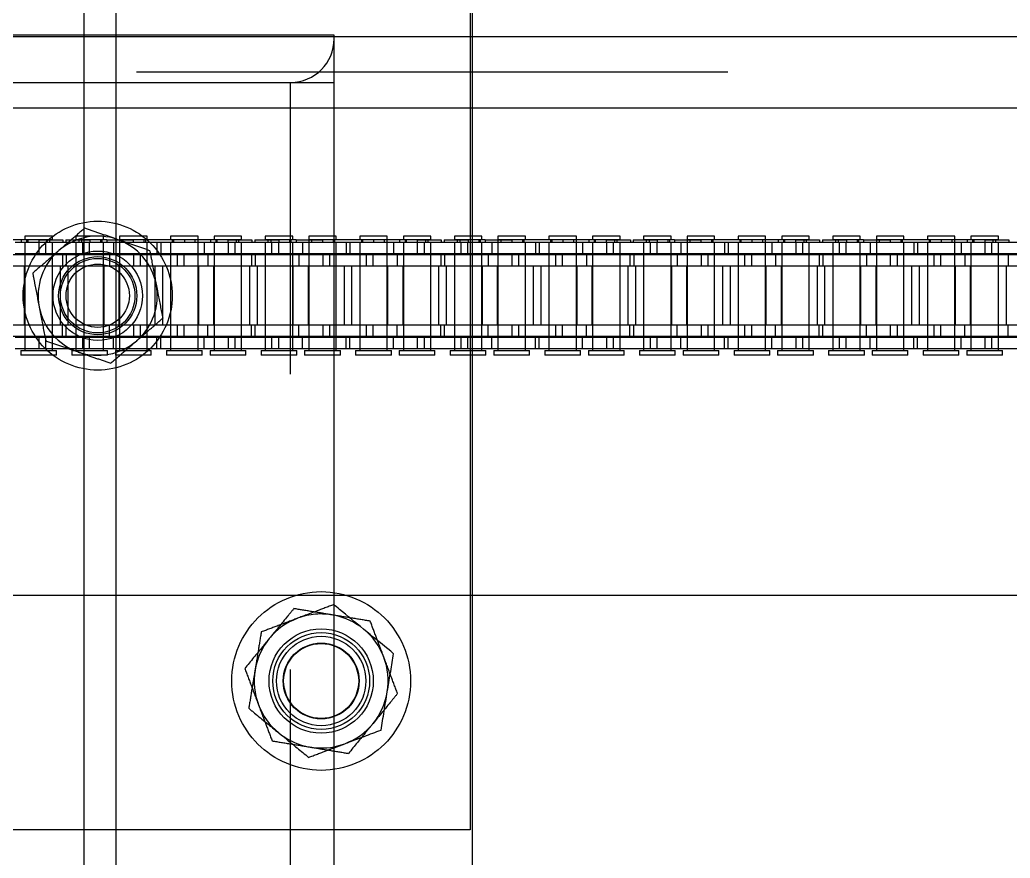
# Model space of a CAD drawing. Header units: metres. Extents: x 0 to 21025, y 0 to 14850.
# Drawn here: x 2423.3 to 2556.3, y 9225.8 to 9338.4 of the extents above; entities that cross this region are included whole.
import ezdxf

# ---------------------------------------------------------------- set-up
doc = ezdxf.new("R2010")
doc.units = ezdxf.units.M
doc.header["$LTSCALE"] = 25
doc.linetypes.add('HIDDEN2', pattern=[4.7625, 3.175, -1.5875])
for name, color, linetype in [('SL1', 8, 'Continuous'), ('SL4', 4, 'Continuous'), ('ST1', 7, 'HIDDEN2')]:
    doc.layers.add(name, color=color, linetype=linetype)

msp = doc.modelspace()

# ---------------------------------------------------------------- linework, layer by layer
at = {"layer": 'SL1'}
for p, q in [((2484.087, 9892.874), (2484.087, 9336.149)), ((2436.237, 9857.143), (2436.237, 8899.064)), ((2431.937, 9851.565), (2431.937, 8886.683)), ((2484.087, 9336.149), (2484.087, 9261.149)), ((2484.087, 9261.149), (2484.087, 9121.619))]:
    msp.add_line(p, q, dxfattribs=at)
at = {"layer": 'SL4'}
for p, q in [((2483.802, 9379.634), (2483.802, 9336.149)), ((2875.564, 9336.149), (1925.562, 9336.149)), ((2465.552, 9336.384), (2402.052, 9336.384)), ((2465.552, 9336.149), (2465.552, 9336.384)), ((2085.802, 9326.624), (2875.564, 9326.624)), ((2085.807, 9261.149), (2875.564, 9261.149)), ((2465.552, 9121.619), (2465.552, 9261.149)), ((2483.802, 9261.149), (2483.802, 9229.634)), ((2465.552, 9240.674), (2466.981, 9241.214)), ((2483.802, 9229.634), (2465.552, 9229.634))]:
    msp.add_line(p, q, dxfattribs=at)
at = {"layer": 'SL4', "flags": 128}
msp.add_lwpolyline([(2465.552, 9240.805), (2465.855, 9240.871), (2466.981, 9241.214)], dxfattribs=at)
at = {"layer": 'SL4'}
for start, end in [(50.68529, 78.78773), (350.68529, 50.68529), (290.68529, 350.68529)]:
    msp.add_arc((2463.802, 9249.634), 9, start, end, dxfattribs=at)
for points, knots in [([(2469.504, 9256.597), (2468.41, 9257.492), (2467.049, 9258.607), (2465.741, 9259.678), (2465.484, 9259.889)], [0, 0, 0, 0, 0.8036473, 1, 1, 1, 1]), ([(2473.524, 9253.304), (2472.49, 9254.151), (2471.164, 9255.237), (2469.804, 9256.351), (2469.504, 9256.597)], [0, 0, 0, 0, 0.7796361, 1, 1, 1, 1]), ([(2472.683, 9248.177), (2472.703, 9248.298), (2472.854, 9249.219), (2473.139, 9250.954), (2473.395, 9252.516), (2473.524, 9253.304)], [0, 0, 0, 0, 0.07009, 0.5307844, 1, 1, 1, 1]), ([(2471.842, 9243.049), (2471.979, 9243.882), (2472.254, 9245.563), (2472.539, 9247.3), (2472.683, 9248.177)], [0, 0, 0, 0, 0.495458, 1, 1, 1, 1]), ([(2466.981, 9241.214), (2467.096, 9241.257), (2467.969, 9241.587), (2469.614, 9242.208), (2471.095, 9242.767), (2471.842, 9243.049)], [0, 0, 0, 0, 0.07009, 0.5307844, 1, 1, 1, 1])]:
    msp.add_open_spline(points, degree=3, knots=knots, dxfattribs=at)
at = {"layer": 'ST1'}
for p, q in [((2465.552, 9261.149), (2465.552, 9336.149)), ((2483.802, 9336.149), (2483.802, 9261.149)), ((2875.564, 9331.386), (1875.564, 9331.386)), ((2414.252, 9330.034), (2459.702, 9330.034)), ((2459.702, 9330.034), (2465.552, 9330.034)), ((2459.702, 9052.734), (2459.702, 9330.034)), ((2085.802, 9326.624), (2875.564, 9326.624)), ((2425.879, 9308.873), (2413.179, 9308.873)), ((2423.583, 9308.541), (2423.583, 9308.873)), ((2427.724, 9309.384), (2424.034, 9309.384)), ((2424.034, 9309.384), (2424.034, 9308.91)), ((2424.034, 9308.91), (2427.724, 9308.91)), ((2424.26, 9308.873), (2424.26, 9308.541)), ((2424.403, 9308.91), (2424.403, 9308.541)), ((2425.879, 9308.873), (2425.879, 9308.541)), ((2425.879, 9308.873), (2429.11, 9308.873)), ((2426.986, 9308.873), (2426.986, 9308.541)), ((2427.355, 9308.541), (2427.355, 9308.91)), ((2427.724, 9308.91), (2427.724, 9309.384)), ((2429.11, 9308.873), (2429.11, 9308.541)), ((2429.5, 9308.873), (2429.5, 9308.541)), ((2429.5, 9308.873), (2432.731, 9308.873)), ((2434.576, 9309.384), (2430.886, 9309.384)), ((2430.886, 9309.384), (2430.886, 9308.91)), ((2430.886, 9308.91), (2434.576, 9308.91)), ((2431.255, 9308.91), (2431.255, 9308.541)), ((2431.624, 9308.873), (2431.624, 9308.541)), ((2432.731, 9308.873), (2432.731, 9308.541)), ((2435.027, 9308.873), (2432.731, 9308.873)), ((2434.207, 9308.541), (2434.207, 9308.91)), ((2434.35, 9308.873), (2434.35, 9308.541)), ((2434.576, 9308.91), (2434.576, 9309.384)), ((2435.027, 9308.873), (2438.579, 9308.873)), ((2435.027, 9308.873), (2435.027, 9308.541)), ((2440.424, 9309.384), (2436.734, 9309.384)), ((2436.734, 9309.384), (2436.734, 9308.91)), ((2436.734, 9308.91), (2440.424, 9308.91)), ((2436.734, 9308.873), (2436.734, 9307.021)), ((2437.103, 9308.91), (2437.103, 9308.541)), ((2438.579, 9308.873), (2438.579, 9308.541)), ((2451.279, 9308.873), (2438.579, 9308.873)), ((2440.055, 9308.541), (2440.055, 9308.91)), ((2440.198, 9308.873), (2440.198, 9308.541)), ((2440.424, 9308.91), (2440.424, 9309.384)), ((2447.276, 9309.384), (2443.586, 9309.384)), ((2443.586, 9309.384), (2443.586, 9308.91)), ((2443.586, 9308.91), (2447.276, 9308.91)), ((2443.812, 9308.873), (2443.812, 9308.541)), ((2443.955, 9308.91), (2443.955, 9308.541)), ((2445.431, 9308.873), (2445.431, 9308.541)), ((2446.907, 9308.541), (2446.907, 9308.91)), ((2447.276, 9308.91), (2447.276, 9309.384)), ((2447.276, 9307.021), (2447.276, 9308.873)), ((2448.983, 9308.541), (2448.983, 9308.873)), ((2453.124, 9309.384), (2449.434, 9309.384)), ((2449.434, 9309.384), (2449.434, 9308.91)), ((2449.434, 9308.91), (2453.124, 9308.91)), ((2449.66, 9308.873), (2449.66, 9308.541)), ((2449.803, 9308.91), (2449.803, 9308.541)), ((2451.279, 9308.873), (2451.279, 9308.541)), ((2451.279, 9308.873), (2454.51, 9308.873)), ((2452.386, 9308.873), (2452.386, 9308.541)), ((2452.755, 9308.541), (2452.755, 9308.91)), ((2453.124, 9308.91), (2453.124, 9309.384)), ((2454.51, 9308.873), (2454.51, 9308.541)), ((2454.9, 9308.873), (2454.9, 9308.541)), ((2454.9, 9308.873), (2458.131, 9308.873)), ((2459.976, 9309.384), (2456.286, 9309.384)), ((2456.286, 9309.384), (2456.286, 9308.91)), ((2456.286, 9308.91), (2459.976, 9308.91)), ((2456.655, 9308.91), (2456.655, 9308.541)), ((2457.024, 9308.873), (2457.024, 9308.541)), ((2458.131, 9308.873), (2458.131, 9308.541)), ((2460.427, 9308.873), (2458.131, 9308.873)), ((2459.607, 9308.541), (2459.607, 9308.91)), ((2459.75, 9308.873), (2459.75, 9308.541)), ((2459.976, 9308.91), (2459.976, 9309.384)), ((2460.427, 9308.873), (2463.979, 9308.873)), ((2460.427, 9308.873), (2460.427, 9308.541)), ((2465.824, 9309.384), (2462.134, 9309.384)), ((2462.134, 9309.384), (2462.134, 9308.91)), ((2462.134, 9308.91), (2465.824, 9308.91)), ((2462.134, 9308.873), (2462.134, 9307.021)), ((2462.503, 9308.91), (2462.503, 9308.541)), ((2463.979, 9308.873), (2463.979, 9308.541)), ((2476.679, 9308.873), (2463.979, 9308.873)), ((2465.455, 9308.541), (2465.455, 9308.91)), ((2465.598, 9308.873), (2465.598, 9308.541)), ((2465.824, 9308.91), (2465.824, 9309.384)), ((2472.676, 9309.384), (2468.986, 9309.384)), ((2468.986, 9309.384), (2468.986, 9308.91)), ((2468.986, 9308.91), (2472.676, 9308.91)), ((2469.212, 9308.873), (2469.212, 9308.541)), ((2469.355, 9308.91), (2469.355, 9308.541)), ((2470.831, 9308.873), (2470.831, 9308.541)), ((2472.307, 9308.541), (2472.307, 9308.91)), ((2472.676, 9308.91), (2472.676, 9309.384)), ((2472.676, 9307.021), (2472.676, 9308.873)), ((2474.383, 9308.541), (2474.383, 9308.873)), ((2478.524, 9309.384), (2474.834, 9309.384)), ((2474.834, 9309.384), (2474.834, 9308.91)), ((2474.834, 9308.91), (2478.524, 9308.91)), ((2475.06, 9308.873), (2475.06, 9308.541)), ((2475.203, 9308.91), (2475.203, 9308.541)), ((2476.679, 9308.873), (2476.679, 9308.541)), ((2476.679, 9308.873), (2479.91, 9308.873)), ((2477.786, 9308.873), (2477.786, 9308.541)), ((2478.155, 9308.541), (2478.155, 9308.91)), ((2478.524, 9308.91), (2478.524, 9309.384)), ((2479.91, 9308.873), (2479.91, 9308.541)), ((2480.3, 9308.873), (2480.3, 9308.541)), ((2480.3, 9308.873), (2483.531, 9308.873)), ((2485.376, 9309.384), (2481.686, 9309.384)), ((2481.686, 9309.384), (2481.686, 9308.91)), ((2481.686, 9308.91), (2485.376, 9308.91)), ((2482.055, 9308.91), (2482.055, 9308.541)), ((2482.424, 9308.873), (2482.424, 9308.541)), ((2483.531, 9308.873), (2483.531, 9308.541)), ((2485.827, 9308.873), (2483.531, 9308.873)), ((2485.007, 9308.541), (2485.007, 9308.91)), ((2485.15, 9308.873), (2485.15, 9308.541)), ((2485.376, 9308.91), (2485.376, 9309.384)), ((2485.827, 9308.873), (2489.379, 9308.873)), ((2485.827, 9308.873), (2485.827, 9308.541)), ((2491.224, 9309.384), (2487.534, 9309.384)), ((2487.534, 9309.384), (2487.534, 9308.91)), ((2487.534, 9308.91), (2491.224, 9308.91)), ((2487.534, 9308.873), (2487.534, 9307.021)), ((2487.903, 9308.91), (2487.903, 9308.541)), ((2489.379, 9308.873), (2489.379, 9308.541)), ((2502.079, 9308.873), (2489.379, 9308.873)), ((2490.855, 9308.541), (2490.855, 9308.91)), ((2490.998, 9308.873), (2490.998, 9308.541)), ((2491.224, 9308.91), (2491.224, 9309.384)), ((2498.076, 9309.384), (2494.386, 9309.384)), ((2494.386, 9309.384), (2494.386, 9308.91)), ((2494.386, 9308.91), (2498.076, 9308.91)), ((2494.612, 9308.873), (2494.612, 9308.541)), ((2494.755, 9308.91), (2494.755, 9308.541)), ((2496.231, 9308.873), (2496.231, 9308.541)), ((2497.707, 9308.541), (2497.707, 9308.91)), ((2498.076, 9308.91), (2498.076, 9309.384)), ((2498.076, 9307.021), (2498.076, 9308.873)), ((2499.783, 9308.541), (2499.783, 9308.873)), ((2503.924, 9309.384), (2500.234, 9309.384)), ((2500.234, 9309.384), (2500.234, 9308.91)), ((2500.234, 9308.91), (2503.924, 9308.91)), ((2500.46, 9308.873), (2500.46, 9308.541)), ((2500.603, 9308.91), (2500.603, 9308.541)), ((2502.079, 9308.873), (2502.079, 9308.541)), ((2502.079, 9308.873), (2505.31, 9308.873)), ((2503.186, 9308.873), (2503.186, 9308.541)), ((2503.555, 9308.541), (2503.555, 9308.91)), ((2503.924, 9308.91), (2503.924, 9309.384)), ((2505.31, 9308.873), (2505.31, 9308.541)), ((2505.7, 9308.873), (2505.7, 9308.541)), ((2505.7, 9308.873), (2508.931, 9308.873)), ((2510.776, 9309.384), (2507.086, 9309.384)), ((2507.086, 9309.384), (2507.086, 9308.91)), ((2507.086, 9308.91), (2510.776, 9308.91)), ((2507.455, 9308.91), (2507.455, 9308.541)), ((2507.824, 9308.873), (2507.824, 9308.541)), ((2508.931, 9308.873), (2508.931, 9308.541)), ((2511.227, 9308.873), (2508.931, 9308.873)), ((2510.407, 9308.541), (2510.407, 9308.91)), ((2510.55, 9308.873), (2510.55, 9308.541)), ((2510.776, 9308.91), (2510.776, 9309.384)), ((2511.227, 9308.873), (2514.779, 9308.873)), ((2511.227, 9308.873), (2511.227, 9308.541)), ((2516.624, 9309.384), (2512.934, 9309.384)), ((2512.934, 9309.384), (2512.934, 9308.91)), ((2512.934, 9308.91), (2516.624, 9308.91)), ((2512.934, 9308.873), (2512.934, 9307.021)), ((2513.303, 9308.91), (2513.303, 9308.541)), ((2514.779, 9308.873), (2514.779, 9308.541)), ((2527.479, 9308.873), (2514.779, 9308.873)), ((2516.255, 9308.541), (2516.255, 9308.91)), ((2516.398, 9308.873), (2516.398, 9308.541)), ((2516.624, 9308.91), (2516.624, 9309.384)), ((2523.476, 9309.384), (2519.786, 9309.384)), ((2519.786, 9309.384), (2519.786, 9308.91)), ((2519.786, 9308.91), (2523.476, 9308.91)), ((2520.012, 9308.873), (2520.012, 9308.541)), ((2520.155, 9308.91), (2520.155, 9308.541)), ((2521.631, 9308.873), (2521.631, 9308.541)), ((2523.107, 9308.541), (2523.107, 9308.91)), ((2523.476, 9308.91), (2523.476, 9309.384)), ((2523.476, 9307.021), (2523.476, 9308.873)), ((2525.183, 9308.541), (2525.183, 9308.873)), ((2529.324, 9309.384), (2525.634, 9309.384)), ((2525.634, 9309.384), (2525.634, 9308.91)), ((2525.634, 9308.91), (2529.324, 9308.91)), ((2525.86, 9308.873), (2525.86, 9308.541)), ((2526.003, 9308.91), (2526.003, 9308.541)), ((2527.479, 9308.873), (2527.479, 9308.541)), ((2527.479, 9308.873), (2530.71, 9308.873)), ((2528.586, 9308.873), (2528.586, 9308.541)), ((2528.955, 9308.541), (2528.955, 9308.91)), ((2529.324, 9308.91), (2529.324, 9309.384)), ((2530.71, 9308.873), (2530.71, 9308.541)), ((2531.1, 9308.873), (2531.1, 9308.541)), ((2531.1, 9308.873), (2534.331, 9308.873)), ((2536.176, 9309.384), (2532.486, 9309.384)), ((2532.486, 9309.384), (2532.486, 9308.91)), ((2532.486, 9308.91), (2536.176, 9308.91)), ((2532.855, 9308.91), (2532.855, 9308.541)), ((2533.224, 9308.873), (2533.224, 9308.541)), ((2534.331, 9308.873), (2534.331, 9308.541)), ((2536.627, 9308.873), (2534.331, 9308.873)), ((2535.807, 9308.541), (2535.807, 9308.91)), ((2535.95, 9308.873), (2535.95, 9308.541)), ((2536.176, 9308.91), (2536.176, 9309.384)), ((2536.627, 9308.873), (2540.179, 9308.873)), ((2536.627, 9308.873), (2536.627, 9308.541)), ((2542.024, 9309.384), (2538.334, 9309.384)), ((2538.334, 9309.384), (2538.334, 9308.91)), ((2538.334, 9308.91), (2542.024, 9308.91)), ((2538.334, 9308.873), (2538.334, 9307.021)), ((2538.703, 9308.91), (2538.703, 9308.541)), ((2540.179, 9308.873), (2540.179, 9308.541)), ((2552.879, 9308.873), (2540.179, 9308.873)), ((2541.655, 9308.541), (2541.655, 9308.91)), ((2541.798, 9308.873), (2541.798, 9308.541)), ((2542.024, 9308.91), (2542.024, 9309.384)), ((2548.876, 9309.384), (2545.186, 9309.384)), ((2545.186, 9309.384), (2545.186, 9308.91)), ((2545.186, 9308.91), (2548.876, 9308.91)), ((2545.412, 9308.873), (2545.412, 9308.541)), ((2545.555, 9308.91), (2545.555, 9308.541)), ((2547.031, 9308.873), (2547.031, 9308.541)), ((2548.507, 9308.541), (2548.507, 9308.91)), ((2548.876, 9308.91), (2548.876, 9309.384)), ((2548.876, 9307.021), (2548.876, 9308.873)), ((2550.583, 9308.541), (2550.583, 9308.873)), ((2554.724, 9309.384), (2551.034, 9309.384)), ((2551.034, 9309.384), (2551.034, 9308.91)), ((2551.034, 9308.91), (2554.724, 9308.91)), ((2551.26, 9308.873), (2551.26, 9308.541)), ((2551.403, 9308.91), (2551.403, 9308.541)), ((2552.879, 9308.873), (2552.879, 9308.541)), ((2552.879, 9308.873), (2556.109, 9308.873)), ((2553.986, 9308.873), (2553.986, 9308.541)), ((2554.355, 9308.541), (2554.355, 9308.91)), ((2554.724, 9308.91), (2554.724, 9309.384)), ((2556.109, 9308.873), (2556.109, 9308.541)), ((2431.799, 9308.541), (2422.704, 9308.541)), ((2424.034, 9308.541), (2424.034, 9307.021)), ((2424.034, 9308.541), (2424.034, 9294.042)), ((2425.951, 9307.021), (2425.951, 9308.541)), ((2426.811, 9308.541), (2426.811, 9307.021)), ((2427.724, 9307.021), (2427.724, 9308.541)), ((2427.724, 9294.042), (2427.724, 9308.541)), ((2430.886, 9308.541), (2430.886, 9307.021)), ((2430.886, 9308.541), (2430.886, 9294.042)), ((2432.659, 9308.541), (2431.799, 9308.541)), ((2431.799, 9307.021), (2431.799, 9308.541)), ((2441.754, 9308.541), (2432.659, 9308.541)), ((2432.659, 9308.541), (2432.659, 9307.021)), ((2434.576, 9307.021), (2434.576, 9308.541)), ((2434.576, 9294.042), (2434.576, 9308.541)), ((2435.906, 9308.541), (2435.906, 9307.021)), ((2436.734, 9308.541), (2436.734, 9294.042)), ((2440.424, 9307.021), (2440.424, 9308.541)), ((2440.424, 9294.042), (2440.424, 9308.541)), ((2441.754, 9308.541), (2441.754, 9307.021)), ((2448.104, 9308.541), (2441.754, 9308.541)), ((2442.256, 9308.541), (2442.256, 9307.021)), ((2443.586, 9308.541), (2443.586, 9307.021)), ((2443.586, 9308.541), (2443.586, 9294.042)), ((2447.276, 9294.042), (2447.276, 9308.541)), ((2448.104, 9308.541), (2448.104, 9307.021)), ((2457.199, 9308.541), (2448.104, 9308.541)), ((2449.434, 9308.541), (2449.434, 9307.021)), ((2449.434, 9308.541), (2449.434, 9294.042)), ((2451.351, 9307.021), (2451.351, 9308.541)), ((2452.211, 9308.541), (2452.211, 9307.021)), ((2453.124, 9307.021), (2453.124, 9308.541)), ((2453.124, 9294.042), (2453.124, 9308.541)), ((2456.286, 9308.541), (2456.286, 9307.021)), ((2456.286, 9308.541), (2456.286, 9294.042)), ((2458.059, 9308.541), (2457.199, 9308.541)), ((2457.199, 9307.021), (2457.199, 9308.541)), ((2467.154, 9308.541), (2458.059, 9308.541)), ((2458.059, 9308.541), (2458.059, 9307.021)), ((2459.976, 9307.021), (2459.976, 9308.541)), ((2459.976, 9294.042), (2459.976, 9308.541)), ((2461.306, 9308.541), (2461.306, 9307.021)), ((2462.134, 9308.541), (2462.134, 9294.042)), ((2465.824, 9307.021), (2465.824, 9308.541)), ((2465.824, 9294.042), (2465.824, 9308.541)), ((2467.154, 9308.541), (2467.154, 9307.021)), ((2473.504, 9308.541), (2467.154, 9308.541)), ((2467.656, 9308.541), (2467.656, 9307.021)), ((2468.986, 9308.541), (2468.986, 9307.021)), ((2468.986, 9308.541), (2468.986, 9294.042)), ((2472.676, 9294.042), (2472.676, 9308.541)), ((2473.504, 9308.541), (2473.504, 9307.021)), ((2482.599, 9308.541), (2473.504, 9308.541)), ((2474.834, 9308.541), (2474.834, 9307.021)), ((2474.834, 9308.541), (2474.834, 9294.042)), ((2476.751, 9307.021), (2476.751, 9308.541)), ((2477.611, 9308.541), (2477.611, 9307.021)), ((2478.524, 9307.021), (2478.524, 9308.541)), ((2478.524, 9294.042), (2478.524, 9308.541)), ((2481.686, 9308.541), (2481.686, 9307.021)), ((2481.686, 9308.541), (2481.686, 9294.042)), ((2483.459, 9308.541), (2482.599, 9308.541)), ((2482.599, 9307.021), (2482.599, 9308.541)), ((2492.554, 9308.541), (2483.459, 9308.541)), ((2483.459, 9308.541), (2483.459, 9307.021)), ((2485.376, 9307.021), (2485.376, 9308.541)), ((2485.376, 9294.042), (2485.376, 9308.541)), ((2486.706, 9308.541), (2486.706, 9307.021)), ((2487.534, 9308.541), (2487.534, 9294.042)), ((2491.224, 9307.021), (2491.224, 9308.541)), ((2491.224, 9294.042), (2491.224, 9308.541)), ((2492.554, 9308.541), (2492.554, 9307.021)), ((2498.904, 9308.541), (2492.554, 9308.541)), ((2493.056, 9308.541), (2493.056, 9307.021)), ((2494.386, 9308.541), (2494.386, 9307.021)), ((2494.386, 9308.541), (2494.386, 9294.042)), ((2498.076, 9294.042), (2498.076, 9308.541)), ((2498.904, 9308.541), (2498.904, 9307.021)), ((2507.999, 9308.541), (2498.904, 9308.541)), ((2500.234, 9308.541), (2500.234, 9307.021)), ((2500.234, 9308.541), (2500.234, 9294.042)), ((2502.151, 9307.021), (2502.151, 9308.541)), ((2503.011, 9308.541), (2503.011, 9307.021)), ((2503.924, 9307.021), (2503.924, 9308.541)), ((2503.924, 9294.042), (2503.924, 9308.541)), ((2507.086, 9308.541), (2507.086, 9307.021)), ((2507.086, 9308.541), (2507.086, 9294.042)), ((2508.859, 9308.541), (2507.999, 9308.541)), ((2507.999, 9307.021), (2507.999, 9308.541)), ((2517.954, 9308.541), (2508.859, 9308.541)), ((2508.859, 9308.541), (2508.859, 9307.021)), ((2510.776, 9307.021), (2510.776, 9308.541)), ((2510.776, 9294.042), (2510.776, 9308.541)), ((2512.106, 9308.541), (2512.106, 9307.021)), ((2512.934, 9308.541), (2512.934, 9294.042)), ((2516.624, 9307.021), (2516.624, 9308.541)), ((2516.624, 9294.042), (2516.624, 9308.541)), ((2517.954, 9308.541), (2517.954, 9307.021)), ((2524.304, 9308.541), (2517.954, 9308.541)), ((2518.456, 9308.541), (2518.456, 9307.021)), ((2519.786, 9308.541), (2519.786, 9307.021)), ((2519.786, 9308.541), (2519.786, 9294.042)), ((2523.476, 9294.042), (2523.476, 9308.541)), ((2524.304, 9308.541), (2524.304, 9307.021)), ((2533.399, 9308.541), (2524.304, 9308.541)), ((2525.634, 9308.541), (2525.634, 9307.021)), ((2525.634, 9308.541), (2525.634, 9294.042)), ((2527.551, 9307.021), (2527.551, 9308.541)), ((2528.411, 9308.541), (2528.411, 9307.021)), ((2529.324, 9307.021), (2529.324, 9308.541)), ((2529.324, 9294.042), (2529.324, 9308.541)), ((2532.486, 9308.541), (2532.486, 9307.021)), ((2532.486, 9308.541), (2532.486, 9294.042)), ((2534.259, 9308.541), (2533.399, 9308.541)), ((2533.399, 9307.021), (2533.399, 9308.541)), ((2543.354, 9308.541), (2534.259, 9308.541)), ((2534.259, 9308.541), (2534.259, 9307.021)), ((2536.176, 9307.021), (2536.176, 9308.541)), ((2536.176, 9294.042), (2536.176, 9308.541)), ((2537.506, 9308.541), (2537.506, 9307.021)), ((2538.334, 9308.541), (2538.334, 9294.042)), ((2542.024, 9307.021), (2542.024, 9308.541)), ((2542.024, 9294.042), (2542.024, 9308.541)), ((2543.354, 9308.541), (2543.354, 9307.021)), ((2549.704, 9308.541), (2543.354, 9308.541)), ((2543.856, 9308.541), (2543.856, 9307.021)), ((2545.186, 9308.541), (2545.186, 9307.021)), ((2545.186, 9308.541), (2545.186, 9294.042)), ((2548.876, 9294.042), (2548.876, 9308.541)), ((2549.704, 9308.541), (2549.704, 9307.021)), ((2558.799, 9308.541), (2549.704, 9308.541)), ((2551.034, 9308.541), (2551.034, 9307.021)), ((2551.034, 9308.541), (2551.034, 9294.042)), ((2552.951, 9307.021), (2552.951, 9308.541)), ((2553.811, 9308.541), (2553.811, 9307.021)), ((2554.724, 9307.021), (2554.724, 9308.541)), ((2554.724, 9294.042), (2554.724, 9308.541)), ((2429.054, 9306.869), (2419.959, 9306.869)), ((2431.799, 9307.021), (2422.704, 9307.021)), ((2424.034, 9306.869), (2424.034, 9305.349)), ((2427.724, 9305.349), (2427.724, 9306.869)), ((2429.054, 9306.869), (2429.054, 9305.349)), ((2435.404, 9306.869), (2429.054, 9306.869)), ((2429.556, 9306.869), (2429.556, 9305.349)), ((2430.886, 9306.869), (2430.886, 9305.349)), ((2432.659, 9307.021), (2431.799, 9307.021)), ((2441.754, 9307.021), (2432.659, 9307.021)), ((2434.576, 9305.349), (2434.576, 9306.869)), ((2435.404, 9306.869), (2435.404, 9305.349)), ((2444.499, 9306.869), (2435.404, 9306.869)), ((2436.734, 9306.869), (2436.734, 9305.349)), ((2438.651, 9305.349), (2438.651, 9306.869)), ((2439.511, 9306.869), (2439.511, 9305.349)), ((2440.424, 9305.349), (2440.424, 9306.869)), ((2448.104, 9307.021), (2441.754, 9307.021)), ((2443.586, 9306.869), (2443.586, 9305.349)), ((2445.359, 9306.869), (2444.499, 9306.869)), ((2444.499, 9305.349), (2444.499, 9306.869)), ((2454.454, 9306.869), (2445.359, 9306.869)), ((2445.359, 9306.869), (2445.359, 9305.349)), ((2447.276, 9305.349), (2447.276, 9306.869)), ((2457.199, 9307.021), (2448.104, 9307.021)), ((2448.606, 9306.869), (2448.606, 9305.349)), ((2449.434, 9306.869), (2449.434, 9305.349)), ((2453.124, 9305.349), (2453.124, 9306.869)), ((2454.454, 9306.869), (2454.454, 9305.349)), ((2460.804, 9306.869), (2454.454, 9306.869)), ((2454.956, 9306.869), (2454.956, 9305.349)), ((2456.286, 9306.869), (2456.286, 9305.349)), ((2458.059, 9307.021), (2457.199, 9307.021)), ((2467.154, 9307.021), (2458.059, 9307.021)), ((2459.976, 9305.349), (2459.976, 9306.869)), ((2460.804, 9306.869), (2460.804, 9305.349)), ((2469.899, 9306.869), (2460.804, 9306.869)), ((2462.134, 9306.869), (2462.134, 9305.349)), ((2464.051, 9305.349), (2464.051, 9306.869)), ((2464.911, 9306.869), (2464.911, 9305.349)), ((2465.824, 9305.349), (2465.824, 9306.869)), ((2473.504, 9307.021), (2467.154, 9307.021)), ((2468.986, 9306.869), (2468.986, 9305.349)), ((2470.759, 9306.869), (2469.899, 9306.869)), ((2469.899, 9305.349), (2469.899, 9306.869)), ((2479.854, 9306.869), (2470.759, 9306.869)), ((2470.759, 9306.869), (2470.759, 9305.349)), ((2472.676, 9305.349), (2472.676, 9306.869)), ((2482.599, 9307.021), (2473.504, 9307.021)), ((2474.006, 9306.869), (2474.006, 9305.349)), ((2474.834, 9306.869), (2474.834, 9305.349)), ((2478.524, 9305.349), (2478.524, 9306.869)), ((2479.854, 9306.869), (2479.854, 9305.349)), ((2486.204, 9306.869), (2479.854, 9306.869)), ((2480.356, 9306.869), (2480.356, 9305.349)), ((2481.686, 9306.869), (2481.686, 9305.349)), ((2483.459, 9307.021), (2482.599, 9307.021)), ((2492.554, 9307.021), (2483.459, 9307.021)), ((2485.376, 9305.349), (2485.376, 9306.869)), ((2486.204, 9306.869), (2486.204, 9305.349)), ((2495.299, 9306.869), (2486.204, 9306.869)), ((2487.534, 9306.869), (2487.534, 9305.349)), ((2489.451, 9305.349), (2489.451, 9306.869)), ((2490.311, 9306.869), (2490.311, 9305.349)), ((2491.224, 9305.349), (2491.224, 9306.869)), ((2498.904, 9307.021), (2492.554, 9307.021)), ((2494.386, 9306.869), (2494.386, 9305.349)), ((2496.159, 9306.869), (2495.299, 9306.869)), ((2495.299, 9305.349), (2495.299, 9306.869)), ((2505.254, 9306.869), (2496.159, 9306.869)), ((2496.159, 9306.869), (2496.159, 9305.349)), ((2498.076, 9305.349), (2498.076, 9306.869)), ((2507.999, 9307.021), (2498.904, 9307.021)), ((2499.406, 9306.869), (2499.406, 9305.349)), ((2500.234, 9306.869), (2500.234, 9305.349)), ((2503.924, 9305.349), (2503.924, 9306.869)), ((2505.254, 9306.869), (2505.254, 9305.349)), ((2511.604, 9306.869), (2505.254, 9306.869)), ((2505.756, 9306.869), (2505.756, 9305.349)), ((2507.086, 9306.869), (2507.086, 9305.349)), ((2508.859, 9307.021), (2507.999, 9307.021)), ((2517.954, 9307.021), (2508.859, 9307.021)), ((2510.776, 9305.349), (2510.776, 9306.869)), ((2511.604, 9306.869), (2511.604, 9305.349)), ((2520.699, 9306.869), (2511.604, 9306.869)), ((2512.934, 9306.869), (2512.934, 9305.349)), ((2514.851, 9305.349), (2514.851, 9306.869)), ((2515.711, 9306.869), (2515.711, 9305.349)), ((2516.624, 9305.349), (2516.624, 9306.869)), ((2524.304, 9307.021), (2517.954, 9307.021)), ((2519.786, 9306.869), (2519.786, 9305.349)), ((2521.559, 9306.869), (2520.699, 9306.869)), ((2520.699, 9305.349), (2520.699, 9306.869)), ((2530.654, 9306.869), (2521.559, 9306.869)), ((2521.559, 9306.869), (2521.559, 9305.349)), ((2523.476, 9305.349), (2523.476, 9306.869)), ((2533.399, 9307.021), (2524.304, 9307.021)), ((2524.806, 9306.869), (2524.806, 9305.349)), ((2525.634, 9306.869), (2525.634, 9305.349)), ((2529.324, 9305.349), (2529.324, 9306.869)), ((2530.654, 9306.869), (2530.654, 9305.349)), ((2537.004, 9306.869), (2530.654, 9306.869)), ((2531.156, 9306.869), (2531.156, 9305.349)), ((2532.486, 9306.869), (2532.486, 9305.349)), ((2534.259, 9307.021), (2533.399, 9307.021)), ((2543.354, 9307.021), (2534.259, 9307.021)), ((2536.176, 9305.349), (2536.176, 9306.869)), ((2537.004, 9306.869), (2537.004, 9305.349)), ((2546.099, 9306.869), (2537.004, 9306.869)), ((2538.334, 9306.869), (2538.334, 9305.349)), ((2540.251, 9305.349), (2540.251, 9306.869)), ((2541.111, 9306.869), (2541.111, 9305.349)), ((2542.024, 9305.349), (2542.024, 9306.869)), ((2549.704, 9307.021), (2543.354, 9307.021)), ((2545.186, 9306.869), (2545.186, 9305.349)), ((2546.959, 9306.869), (2546.099, 9306.869)), ((2546.099, 9305.349), (2546.099, 9306.869)), ((2556.054, 9306.869), (2546.959, 9306.869)), ((2546.959, 9306.869), (2546.959, 9305.349)), ((2548.876, 9305.349), (2548.876, 9306.869)), ((2558.799, 9307.021), (2549.704, 9307.021)), ((2550.206, 9306.869), (2550.206, 9305.349)), ((2551.034, 9306.869), (2551.034, 9305.349)), ((2554.724, 9305.349), (2554.724, 9306.869)), ((2556.054, 9306.869), (2556.054, 9305.349)), ((2562.404, 9306.869), (2556.054, 9306.869)), ((2429.054, 9305.349), (2419.959, 9305.349)), ((2423.991, 9297.419), (2423.991, 9305.349)), ((2424.034, 9305.349), (2424.034, 9297.419)), ((2427.724, 9297.419), (2427.724, 9305.349)), ((2428.771, 9305.349), (2428.771, 9297.419)), ((2435.404, 9305.349), (2429.054, 9305.349)), ((2429.839, 9297.419), (2429.839, 9305.349)), ((2430.886, 9305.349), (2430.886, 9297.419)), ((2434.576, 9297.419), (2434.576, 9305.349)), ((2434.619, 9305.349), (2434.619, 9297.419)), ((2444.499, 9305.349), (2435.404, 9305.349)), ((2436.691, 9297.419), (2436.691, 9305.349)), ((2436.734, 9305.349), (2436.734, 9297.419)), ((2440.424, 9297.419), (2440.424, 9305.349)), ((2441.471, 9305.349), (2441.471, 9297.419)), ((2442.539, 9297.419), (2442.539, 9305.349)), ((2443.586, 9305.349), (2443.586, 9297.419)), ((2445.359, 9305.349), (2444.499, 9305.349)), ((2454.454, 9305.349), (2445.359, 9305.349)), ((2447.276, 9297.419), (2447.276, 9305.349)), ((2447.319, 9305.349), (2447.319, 9297.419)), ((2449.391, 9297.419), (2449.391, 9305.349)), ((2449.434, 9305.349), (2449.434, 9297.419)), ((2453.124, 9297.419), (2453.124, 9305.349)), ((2454.171, 9305.349), (2454.171, 9297.419)), ((2460.804, 9305.349), (2454.454, 9305.349)), ((2455.239, 9297.419), (2455.239, 9305.349)), ((2456.286, 9305.349), (2456.286, 9297.419)), ((2459.976, 9297.419), (2459.976, 9305.349)), ((2460.019, 9305.349), (2460.019, 9297.419)), ((2469.899, 9305.349), (2460.804, 9305.349)), ((2462.091, 9297.419), (2462.091, 9305.349)), ((2462.134, 9305.349), (2462.134, 9297.419)), ((2465.824, 9297.419), (2465.824, 9305.349)), ((2466.871, 9305.349), (2466.871, 9297.419)), ((2467.939, 9297.419), (2467.939, 9305.349)), ((2468.986, 9305.349), (2468.986, 9297.419)), ((2470.759, 9305.349), (2469.899, 9305.349)), ((2479.854, 9305.349), (2470.759, 9305.349)), ((2472.676, 9297.419), (2472.676, 9305.349)), ((2472.719, 9305.349), (2472.719, 9297.419)), ((2474.791, 9297.419), (2474.791, 9305.349)), ((2474.834, 9305.349), (2474.834, 9297.419)), ((2478.524, 9297.419), (2478.524, 9305.349)), ((2479.571, 9305.349), (2479.571, 9297.419)), ((2486.204, 9305.349), (2479.854, 9305.349)), ((2480.639, 9297.419), (2480.639, 9305.349)), ((2481.686, 9305.349), (2481.686, 9297.419)), ((2485.376, 9297.419), (2485.376, 9305.349)), ((2485.419, 9305.349), (2485.419, 9297.419)), ((2495.299, 9305.349), (2486.204, 9305.349)), ((2487.491, 9297.419), (2487.491, 9305.349)), ((2487.534, 9305.349), (2487.534, 9297.419)), ((2491.224, 9297.419), (2491.224, 9305.349)), ((2492.271, 9305.349), (2492.271, 9297.419)), ((2493.339, 9297.419), (2493.339, 9305.349)), ((2494.386, 9305.349), (2494.386, 9297.419)), ((2496.159, 9305.349), (2495.299, 9305.349)), ((2505.254, 9305.349), (2496.159, 9305.349)), ((2498.076, 9297.419), (2498.076, 9305.349)), ((2498.119, 9305.349), (2498.119, 9297.419)), ((2500.191, 9297.419), (2500.191, 9305.349)), ((2500.234, 9305.349), (2500.234, 9297.419)), ((2503.924, 9297.419), (2503.924, 9305.349)), ((2504.971, 9305.349), (2504.971, 9297.419)), ((2511.604, 9305.349), (2505.254, 9305.349)), ((2506.039, 9297.419), (2506.039, 9305.349)), ((2507.086, 9305.349), (2507.086, 9297.419)), ((2510.776, 9297.419), (2510.776, 9305.349)), ((2510.819, 9305.349), (2510.819, 9297.419)), ((2520.699, 9305.349), (2511.604, 9305.349)), ((2512.891, 9297.419), (2512.891, 9305.349)), ((2512.934, 9305.349), (2512.934, 9297.419)), ((2516.624, 9297.419), (2516.624, 9305.349)), ((2517.671, 9305.349), (2517.671, 9297.419)), ((2518.739, 9297.419), (2518.739, 9305.349)), ((2519.786, 9305.349), (2519.786, 9297.419)), ((2521.559, 9305.349), (2520.699, 9305.349)), ((2530.654, 9305.349), (2521.559, 9305.349)), ((2523.476, 9297.419), (2523.476, 9305.349)), ((2523.519, 9305.349), (2523.519, 9297.419)), ((2525.591, 9297.419), (2525.591, 9305.349)), ((2525.634, 9305.349), (2525.634, 9297.419)), ((2529.324, 9297.419), (2529.324, 9305.349)), ((2530.371, 9305.349), (2530.371, 9297.419)), ((2537.004, 9305.349), (2530.654, 9305.349)), ((2531.439, 9297.419), (2531.439, 9305.349)), ((2532.486, 9305.349), (2532.486, 9297.419)), ((2536.176, 9297.419), (2536.176, 9305.349)), ((2536.219, 9305.349), (2536.219, 9297.419)), ((2546.099, 9305.349), (2537.004, 9305.349)), ((2538.291, 9297.419), (2538.291, 9305.349)), ((2538.334, 9305.349), (2538.334, 9297.419)), ((2542.024, 9297.419), (2542.024, 9305.349)), ((2543.071, 9305.349), (2543.071, 9297.419)), ((2544.139, 9297.419), (2544.139, 9305.349)), ((2545.186, 9305.349), (2545.186, 9297.419)), ((2546.959, 9305.349), (2546.099, 9305.349)), ((2556.054, 9305.349), (2546.959, 9305.349)), ((2548.876, 9297.419), (2548.876, 9305.349)), ((2548.919, 9305.349), (2548.919, 9297.419)), ((2550.991, 9297.419), (2550.991, 9305.349)), ((2551.034, 9305.349), (2551.034, 9297.419)), ((2554.724, 9297.419), (2554.724, 9305.349)), ((2555.771, 9305.349), (2555.771, 9297.419)), ((2562.404, 9305.349), (2556.054, 9305.349)), ((2429.054, 9297.419), (2419.959, 9297.419)), ((2424.034, 9297.419), (2424.034, 9295.899)), ((2427.724, 9295.899), (2427.724, 9297.419)), ((2429.054, 9295.899), (2429.054, 9297.419)), ((2435.404, 9297.419), (2429.054, 9297.419)), ((2429.556, 9295.899), (2429.556, 9297.419)), ((2430.886, 9297.419), (2430.886, 9295.899)), ((2434.576, 9295.899), (2434.576, 9297.419)), ((2435.404, 9295.899), (2435.404, 9297.419)), ((2444.499, 9297.419), (2435.404, 9297.419)), ((2436.734, 9297.419), (2436.734, 9295.899)), ((2438.651, 9295.899), (2438.651, 9297.419)), ((2439.511, 9297.419), (2439.511, 9295.899)), ((2440.424, 9295.899), (2440.424, 9297.419)), ((2443.586, 9297.419), (2443.586, 9295.899)), ((2445.359, 9297.419), (2444.499, 9297.419)), ((2444.499, 9295.899), (2444.499, 9297.419)), ((2454.454, 9297.419), (2445.359, 9297.419)), ((2445.359, 9297.419), (2445.359, 9295.899)), ((2447.276, 9295.899), (2447.276, 9297.419)), ((2448.606, 9295.899), (2448.606, 9297.419)), ((2449.434, 9297.419), (2449.434, 9295.899)), ((2453.124, 9295.899), (2453.124, 9297.419)), ((2454.454, 9295.899), (2454.454, 9297.419)), ((2460.804, 9297.419), (2454.454, 9297.419)), ((2454.956, 9295.899), (2454.956, 9297.419)), ((2456.286, 9297.419), (2456.286, 9295.899)), ((2459.976, 9295.899), (2459.976, 9297.419)), ((2460.804, 9295.899), (2460.804, 9297.419)), ((2469.899, 9297.419), (2460.804, 9297.419)), ((2462.134, 9297.419), (2462.134, 9295.899)), ((2464.051, 9295.899), (2464.051, 9297.419)), ((2464.911, 9297.419), (2464.911, 9295.899)), ((2465.824, 9295.899), (2465.824, 9297.419)), ((2468.986, 9297.419), (2468.986, 9295.899)), ((2470.759, 9297.419), (2469.899, 9297.419)), ((2469.899, 9295.899), (2469.899, 9297.419)), ((2479.854, 9297.419), (2470.759, 9297.419)), ((2470.759, 9297.419), (2470.759, 9295.899)), ((2472.676, 9295.899), (2472.676, 9297.419)), ((2474.006, 9295.899), (2474.006, 9297.419)), ((2474.834, 9297.419), (2474.834, 9295.899)), ((2478.524, 9295.899), (2478.524, 9297.419)), ((2479.854, 9295.899), (2479.854, 9297.419)), ((2486.204, 9297.419), (2479.854, 9297.419)), ((2480.356, 9295.899), (2480.356, 9297.419)), ((2481.686, 9297.419), (2481.686, 9295.899)), ((2485.376, 9295.899), (2485.376, 9297.419)), ((2486.204, 9295.899), (2486.204, 9297.419)), ((2495.299, 9297.419), (2486.204, 9297.419)), ((2487.534, 9297.419), (2487.534, 9295.899)), ((2489.451, 9295.899), (2489.451, 9297.419)), ((2490.311, 9297.419), (2490.311, 9295.899)), ((2491.224, 9295.899), (2491.224, 9297.419)), ((2494.386, 9297.419), (2494.386, 9295.899)), ((2496.159, 9297.419), (2495.299, 9297.419)), ((2495.299, 9295.899), (2495.299, 9297.419)), ((2505.254, 9297.419), (2496.159, 9297.419)), ((2496.159, 9297.419), (2496.159, 9295.899)), ((2498.076, 9295.899), (2498.076, 9297.419)), ((2499.406, 9295.899), (2499.406, 9297.419)), ((2500.234, 9297.419), (2500.234, 9295.899)), ((2503.924, 9295.899), (2503.924, 9297.419)), ((2505.254, 9295.899), (2505.254, 9297.419)), ((2511.604, 9297.419), (2505.254, 9297.419)), ((2505.756, 9295.899), (2505.756, 9297.419)), ((2507.086, 9297.419), (2507.086, 9295.899)), ((2510.776, 9295.899), (2510.776, 9297.419)), ((2511.604, 9295.899), (2511.604, 9297.419)), ((2520.699, 9297.419), (2511.604, 9297.419)), ((2512.934, 9297.419), (2512.934, 9295.899)), ((2514.851, 9295.899), (2514.851, 9297.419)), ((2515.711, 9297.419), (2515.711, 9295.899)), ((2516.624, 9295.899), (2516.624, 9297.419)), ((2519.786, 9297.419), (2519.786, 9295.899)), ((2521.559, 9297.419), (2520.699, 9297.419)), ((2520.699, 9295.899), (2520.699, 9297.419)), ((2530.654, 9297.419), (2521.559, 9297.419)), ((2521.559, 9297.419), (2521.559, 9295.899)), ((2523.476, 9295.899), (2523.476, 9297.419)), ((2524.806, 9295.899), (2524.806, 9297.419)), ((2525.634, 9297.419), (2525.634, 9295.899)), ((2529.324, 9295.899), (2529.324, 9297.419)), ((2530.654, 9295.899), (2530.654, 9297.419)), ((2537.004, 9297.419), (2530.654, 9297.419)), ((2531.156, 9295.899), (2531.156, 9297.419)), ((2532.486, 9297.419), (2532.486, 9295.899)), ((2536.176, 9295.899), (2536.176, 9297.419)), ((2537.004, 9295.899), (2537.004, 9297.419)), ((2546.099, 9297.419), (2537.004, 9297.419)), ((2538.334, 9297.419), (2538.334, 9295.899)), ((2540.251, 9295.899), (2540.251, 9297.419)), ((2541.111, 9297.419), (2541.111, 9295.899)), ((2542.024, 9295.899), (2542.024, 9297.419)), ((2545.186, 9297.419), (2545.186, 9295.899)), ((2546.959, 9297.419), (2546.099, 9297.419)), ((2546.099, 9295.899), (2546.099, 9297.419)), ((2556.054, 9297.419), (2546.959, 9297.419)), ((2546.959, 9297.419), (2546.959, 9295.899)), ((2548.876, 9295.899), (2548.876, 9297.419)), ((2550.206, 9295.899), (2550.206, 9297.419)), ((2551.034, 9297.419), (2551.034, 9295.899)), ((2554.724, 9295.899), (2554.724, 9297.419)), ((2556.054, 9295.899), (2556.054, 9297.419)), ((2562.404, 9297.419), (2556.054, 9297.419)), ((2429.054, 9295.899), (2419.959, 9295.899)), ((2431.799, 9295.747), (2422.704, 9295.747)), ((2424.034, 9295.747), (2424.034, 9294.227)), ((2425.951, 9294.227), (2425.951, 9295.747)), ((2426.811, 9295.747), (2426.811, 9294.227)), ((2427.724, 9294.227), (2427.724, 9295.747)), ((2435.404, 9295.899), (2429.054, 9295.899)), ((2430.886, 9295.747), (2430.886, 9294.227)), ((2432.659, 9295.747), (2431.799, 9295.747)), ((2431.799, 9294.227), (2431.799, 9295.747)), ((2441.754, 9295.747), (2432.659, 9295.747)), ((2432.659, 9295.747), (2432.659, 9294.227)), ((2434.576, 9294.227), (2434.576, 9295.747)), ((2444.499, 9295.899), (2435.404, 9295.899)), ((2435.906, 9294.227), (2435.906, 9295.747)), ((2436.734, 9295.747), (2436.734, 9294.227)), ((2440.424, 9294.227), (2440.424, 9295.747)), ((2441.754, 9294.227), (2441.754, 9295.747)), ((2448.104, 9295.747), (2441.754, 9295.747)), ((2442.256, 9294.227), (2442.256, 9295.747)), ((2443.586, 9295.747), (2443.586, 9294.227)), ((2445.359, 9295.899), (2444.499, 9295.899)), ((2454.454, 9295.899), (2445.359, 9295.899)), ((2447.276, 9294.227), (2447.276, 9295.747)), ((2448.104, 9294.227), (2448.104, 9295.747)), ((2457.199, 9295.747), (2448.104, 9295.747)), ((2449.434, 9295.747), (2449.434, 9294.227)), ((2451.351, 9294.227), (2451.351, 9295.747)), ((2452.211, 9295.747), (2452.211, 9294.227)), ((2453.124, 9294.227), (2453.124, 9295.747)), ((2460.804, 9295.899), (2454.454, 9295.899)), ((2456.286, 9295.747), (2456.286, 9294.227)), ((2458.059, 9295.747), (2457.199, 9295.747)), ((2457.199, 9294.227), (2457.199, 9295.747)), ((2467.154, 9295.747), (2458.059, 9295.747)), ((2458.059, 9295.747), (2458.059, 9294.227)), ((2459.976, 9294.227), (2459.976, 9295.747)), ((2469.899, 9295.899), (2460.804, 9295.899)), ((2461.306, 9294.227), (2461.306, 9295.747)), ((2462.134, 9295.747), (2462.134, 9294.227)), ((2465.824, 9294.227), (2465.824, 9295.747)), ((2467.154, 9294.227), (2467.154, 9295.747)), ((2473.504, 9295.747), (2467.154, 9295.747)), ((2467.656, 9294.227), (2467.656, 9295.747)), ((2468.986, 9295.747), (2468.986, 9294.227)), ((2470.759, 9295.899), (2469.899, 9295.899)), ((2479.854, 9295.899), (2470.759, 9295.899)), ((2472.676, 9294.227), (2472.676, 9295.747)), ((2473.504, 9294.227), (2473.504, 9295.747)), ((2482.599, 9295.747), (2473.504, 9295.747)), ((2474.834, 9295.747), (2474.834, 9294.227)), ((2476.751, 9294.227), (2476.751, 9295.747)), ((2477.611, 9295.747), (2477.611, 9294.227)), ((2478.524, 9294.227), (2478.524, 9295.747)), ((2486.204, 9295.899), (2479.854, 9295.899)), ((2481.686, 9295.747), (2481.686, 9294.227)), ((2483.459, 9295.747), (2482.599, 9295.747)), ((2482.599, 9294.227), (2482.599, 9295.747)), ((2492.554, 9295.747), (2483.459, 9295.747)), ((2483.459, 9295.747), (2483.459, 9294.227)), ((2485.376, 9294.227), (2485.376, 9295.747)), ((2495.299, 9295.899), (2486.204, 9295.899)), ((2486.706, 9294.227), (2486.706, 9295.747)), ((2487.534, 9295.747), (2487.534, 9294.227)), ((2491.224, 9294.227), (2491.224, 9295.747)), ((2492.554, 9294.227), (2492.554, 9295.747)), ((2498.904, 9295.747), (2492.554, 9295.747)), ((2493.056, 9294.227), (2493.056, 9295.747)), ((2494.386, 9295.747), (2494.386, 9294.227)), ((2496.159, 9295.899), (2495.299, 9295.899)), ((2505.254, 9295.899), (2496.159, 9295.899)), ((2498.076, 9294.227), (2498.076, 9295.747)), ((2498.904, 9294.227), (2498.904, 9295.747)), ((2507.999, 9295.747), (2498.904, 9295.747)), ((2500.234, 9295.747), (2500.234, 9294.227)), ((2502.151, 9294.227), (2502.151, 9295.747)), ((2503.011, 9295.747), (2503.011, 9294.227)), ((2503.924, 9294.227), (2503.924, 9295.747)), ((2511.604, 9295.899), (2505.254, 9295.899)), ((2507.086, 9295.747), (2507.086, 9294.227)), ((2508.859, 9295.747), (2507.999, 9295.747)), ((2507.999, 9294.227), (2507.999, 9295.747)), ((2517.954, 9295.747), (2508.859, 9295.747)), ((2508.859, 9295.747), (2508.859, 9294.227)), ((2510.776, 9294.227), (2510.776, 9295.747)), ((2520.699, 9295.899), (2511.604, 9295.899)), ((2512.106, 9294.227), (2512.106, 9295.747)), ((2512.934, 9295.747), (2512.934, 9294.227)), ((2516.624, 9294.227), (2516.624, 9295.747)), ((2517.954, 9294.227), (2517.954, 9295.747)), ((2524.304, 9295.747), (2517.954, 9295.747)), ((2518.456, 9294.227), (2518.456, 9295.747)), ((2519.786, 9295.747), (2519.786, 9294.227)), ((2521.559, 9295.899), (2520.699, 9295.899)), ((2530.654, 9295.899), (2521.559, 9295.899)), ((2523.476, 9294.227), (2523.476, 9295.747)), ((2524.304, 9294.227), (2524.304, 9295.747)), ((2533.399, 9295.747), (2524.304, 9295.747)), ((2525.634, 9295.747), (2525.634, 9294.227)), ((2527.551, 9294.227), (2527.551, 9295.747)), ((2528.411, 9295.747), (2528.411, 9294.227)), ((2529.324, 9294.227), (2529.324, 9295.747)), ((2537.004, 9295.899), (2530.654, 9295.899)), ((2532.486, 9295.747), (2532.486, 9294.227)), ((2534.259, 9295.747), (2533.399, 9295.747)), ((2533.399, 9294.227), (2533.399, 9295.747)), ((2543.354, 9295.747), (2534.259, 9295.747)), ((2534.259, 9295.747), (2534.259, 9294.227)), ((2536.176, 9294.227), (2536.176, 9295.747)), ((2546.099, 9295.899), (2537.004, 9295.899)), ((2537.506, 9294.227), (2537.506, 9295.747)), ((2538.334, 9295.747), (2538.334, 9294.227)), ((2542.024, 9294.227), (2542.024, 9295.747)), ((2543.354, 9294.227), (2543.354, 9295.747)), ((2549.704, 9295.747), (2543.354, 9295.747)), ((2543.856, 9294.227), (2543.856, 9295.747)), ((2545.186, 9295.747), (2545.186, 9294.227)), ((2546.959, 9295.899), (2546.099, 9295.899)), ((2556.054, 9295.899), (2546.959, 9295.899)), ((2548.876, 9294.227), (2548.876, 9295.747)), ((2549.704, 9294.227), (2549.704, 9295.747)), ((2558.799, 9295.747), (2549.704, 9295.747)), ((2551.034, 9295.747), (2551.034, 9294.227)), ((2552.951, 9294.227), (2552.951, 9295.747)), ((2553.811, 9295.747), (2553.811, 9294.227)), ((2554.724, 9294.227), (2554.724, 9295.747)), ((2562.404, 9295.899), (2556.054, 9295.899)), ((2431.799, 9294.227), (2422.704, 9294.227)), ((2423.48, 9294.042), (2428.277, 9294.042)), ((2423.48, 9294.042), (2423.48, 9293.384)), ((2428.277, 9293.384), (2428.277, 9294.042)), ((2430.332, 9294.042), (2435.129, 9294.042)), ((2430.332, 9294.042), (2430.332, 9293.384)), ((2432.659, 9294.227), (2431.799, 9294.227)), ((2441.754, 9294.227), (2432.659, 9294.227)), ((2435.129, 9293.384), (2435.129, 9294.042)), ((2436.18, 9294.042), (2440.977, 9294.042)), ((2436.18, 9294.042), (2436.18, 9293.384)), ((2440.977, 9293.384), (2440.977, 9294.042)), ((2448.104, 9294.227), (2441.754, 9294.227)), ((2443.032, 9294.042), (2447.829, 9294.042)), ((2443.032, 9294.042), (2443.032, 9293.384)), ((2447.829, 9293.384), (2447.829, 9294.042)), ((2457.199, 9294.227), (2448.104, 9294.227)), ((2448.88, 9294.042), (2453.677, 9294.042)), ((2448.88, 9294.042), (2448.88, 9293.384)), ((2453.677, 9293.384), (2453.677, 9294.042)), ((2455.732, 9294.042), (2460.529, 9294.042)), ((2455.732, 9294.042), (2455.732, 9293.384)), ((2458.059, 9294.227), (2457.199, 9294.227)), ((2467.154, 9294.227), (2458.059, 9294.227)), ((2460.529, 9293.384), (2460.529, 9294.042)), ((2461.58, 9294.042), (2466.377, 9294.042)), ((2461.58, 9294.042), (2461.58, 9293.384)), ((2466.377, 9293.384), (2466.377, 9294.042)), ((2473.504, 9294.227), (2467.154, 9294.227)), ((2468.432, 9294.042), (2473.229, 9294.042)), ((2468.432, 9294.042), (2468.432, 9293.384)), ((2473.229, 9293.384), (2473.229, 9294.042)), ((2482.599, 9294.227), (2473.504, 9294.227)), ((2474.28, 9294.042), (2479.077, 9294.042)), ((2474.28, 9294.042), (2474.28, 9293.384)), ((2479.077, 9293.384), (2479.077, 9294.042)), ((2481.132, 9294.042), (2485.929, 9294.042)), ((2481.132, 9294.042), (2481.132, 9293.384)), ((2483.459, 9294.227), (2482.599, 9294.227)), ((2492.554, 9294.227), (2483.459, 9294.227)), ((2485.929, 9293.384), (2485.929, 9294.042)), ((2486.98, 9294.042), (2491.777, 9294.042)), ((2486.98, 9294.042), (2486.98, 9293.384)), ((2491.777, 9293.384), (2491.777, 9294.042)), ((2498.904, 9294.227), (2492.554, 9294.227)), ((2493.832, 9294.042), (2498.629, 9294.042)), ((2493.832, 9294.042), (2493.832, 9293.384)), ((2498.629, 9293.384), (2498.629, 9294.042)), ((2507.999, 9294.227), (2498.904, 9294.227)), ((2499.68, 9294.042), (2504.477, 9294.042)), ((2499.68, 9294.042), (2499.68, 9293.384)), ((2504.477, 9293.384), (2504.477, 9294.042)), ((2506.532, 9294.042), (2511.329, 9294.042)), ((2506.532, 9294.042), (2506.532, 9293.384)), ((2508.859, 9294.227), (2507.999, 9294.227)), ((2517.954, 9294.227), (2508.859, 9294.227)), ((2511.329, 9293.384), (2511.329, 9294.042)), ((2512.38, 9294.042), (2517.177, 9294.042)), ((2512.38, 9294.042), (2512.38, 9293.384)), ((2517.177, 9293.384), (2517.177, 9294.042)), ((2524.304, 9294.227), (2517.954, 9294.227)), ((2519.232, 9294.042), (2524.029, 9294.042)), ((2519.232, 9294.042), (2519.232, 9293.384)), ((2524.029, 9293.384), (2524.029, 9294.042)), ((2533.399, 9294.227), (2524.304, 9294.227)), ((2525.08, 9294.042), (2529.877, 9294.042)), ((2525.08, 9294.042), (2525.08, 9293.384)), ((2529.877, 9293.384), (2529.877, 9294.042)), ((2531.932, 9294.042), (2536.729, 9294.042)), ((2531.932, 9294.042), (2531.932, 9293.384)), ((2534.259, 9294.227), (2533.399, 9294.227)), ((2543.354, 9294.227), (2534.259, 9294.227)), ((2536.729, 9293.384), (2536.729, 9294.042)), ((2537.78, 9294.042), (2542.577, 9294.042)), ((2537.78, 9294.042), (2537.78, 9293.384)), ((2542.577, 9293.384), (2542.577, 9294.042)), ((2549.704, 9294.227), (2543.354, 9294.227)), ((2544.632, 9294.042), (2549.429, 9294.042)), ((2544.632, 9294.042), (2544.632, 9293.384)), ((2549.429, 9293.384), (2549.429, 9294.042)), ((2558.799, 9294.227), (2549.704, 9294.227)), ((2550.48, 9294.042), (2555.277, 9294.042)), ((2550.48, 9294.042), (2550.48, 9293.384)), ((2555.277, 9293.384), (2555.277, 9294.042)), ((2428.277, 9293.384), (2423.48, 9293.384)), ((2435.129, 9293.384), (2430.332, 9293.384)), ((2440.977, 9293.384), (2436.18, 9293.384)), ((2447.829, 9293.384), (2443.032, 9293.384)), ((2453.677, 9293.384), (2448.88, 9293.384)), ((2460.529, 9293.384), (2455.732, 9293.384)), ((2466.377, 9293.384), (2461.58, 9293.384)), ((2473.229, 9293.384), (2468.432, 9293.384)), ((2479.077, 9293.384), (2474.28, 9293.384)), ((2485.929, 9293.384), (2481.132, 9293.384)), ((2491.777, 9293.384), (2486.98, 9293.384)), ((2498.629, 9293.384), (2493.832, 9293.384)), ((2504.477, 9293.384), (2499.68, 9293.384)), ((2511.329, 9293.384), (2506.532, 9293.384)), ((2517.177, 9293.384), (2512.38, 9293.384)), ((2524.029, 9293.384), (2519.232, 9293.384)), ((2529.877, 9293.384), (2525.08, 9293.384)), ((2536.729, 9293.384), (2531.932, 9293.384)), ((2542.577, 9293.384), (2537.78, 9293.384)), ((2549.429, 9293.384), (2544.632, 9293.384)), ((2555.277, 9293.384), (2550.48, 9293.384)), ((2465.552, 9229.634), (2402.052, 9229.634))]:
    msp.add_line(p, q, dxfattribs=at)
for centre, radius in [((2433.802, 9301.384), 10), ((2433.802, 9301.384), 6), ((2433.802, 9301.384), 5.25), ((2433.802, 9301.384), 5), ((2433.802, 9301.384), 4.25), ((2463.802, 9249.634), 12), ((2463.802, 9249.634), 7), ((2463.802, 9249.634), 6.5), ((2463.802, 9249.634), 6), ((2463.802, 9249.634), 5.1), ((2463.802, 9249.634), 5.036)]:
    msp.add_circle(centre, radius, dxfattribs=at)
for centre, radius, start, end in [((2459.702, 9335.884), 5.85, 270, 0), ((2433.802, 9301.384), 8, 70.86263, 130.86263), ((2433.802, 9301.384), 8, 10.86263, 70.86263), ((2433.802, 9301.384), 8, 130.86263, 190.86263), ((2433.802, 9301.384), 8, 310.86263, 10.86263), ((2433.802, 9301.384), 8, 190.86263, 250.86263), ((2433.802, 9301.384), 8, 250.86263, 310.86263), ((2463.802, 9249.634), 9, 78.78773, 110.68529), ((2463.802, 9249.634), 9, 110.68529, 170.68529), ((2463.802, 9249.634), 9, 170.68529, 230.68529), ((2463.802, 9249.634), 9, 230.68529, 281.21227)]:
    msp.add_arc(centre, radius, start, end, dxfattribs=at)
for points, knots in [([(2432.061, 9310.456), (2431.493, 9309.965), (2430.348, 9308.974), (2429.165, 9307.95), (2428.568, 9307.434)], [0, 0, 0, 0, 0.49545796, 1, 1, 1, 1]), ([(2436.424, 9308.941), (2436.321, 9308.977), (2435.538, 9309.249), (2434.061, 9309.762), (2432.732, 9310.223), (2432.061, 9310.456)], [0, 0, 0, 0, 0.07008577, 0.53078223, 1, 1, 1, 1]), ([(2440.788, 9307.427), (2440.079, 9307.673), (2438.649, 9308.17), (2437.17, 9308.683), (2436.424, 9308.941)], [0, 0, 0, 0, 0.495458, 1, 1, 1, 1]), ([(2428.568, 9307.434), (2428.485, 9307.362), (2427.858, 9306.82), (2426.676, 9305.797), (2425.612, 9304.876), (2425.075, 9304.412)], [0, 0, 0, 0, 0.0700858, 0.5307822, 1, 1, 1, 1]), ([(2440.788, 9307.427), (2440.861, 9307.046), (2441.145, 9305.568), (2441.439, 9304.032), (2441.658, 9302.891)], [0, 0, 0, 0, 0.2575513, 1, 1, 1, 1]), ([(2425.075, 9304.412), (2425.148, 9304.031), (2425.431, 9302.553), (2425.726, 9301.016), (2425.945, 9299.876)], [0, 0, 0, 0, 0.2575513, 1, 1, 1, 1]), ([(2441.658, 9302.891), (2441.737, 9302.479), (2442.032, 9300.943), (2442.319, 9299.448), (2442.529, 9298.355)], [0, 0, 0, 0, 0.26863361, 1, 1, 1, 1]), ([(2425.945, 9299.876), (2426.024, 9299.463), (2426.319, 9297.928), (2426.606, 9296.433), (2426.815, 9295.34)], [0, 0, 0, 0, 0.2686336, 1, 1, 1, 1]), ([(2439.036, 9295.333), (2439.118, 9295.405), (2439.745, 9295.947), (2440.928, 9296.97), (2441.992, 9297.891), (2442.529, 9298.355)], [0, 0, 0, 0, 0.0700858, 0.5307822, 1, 1, 1, 1]), ([(2426.815, 9295.34), (2427.524, 9295.094), (2428.954, 9294.598), (2430.433, 9294.085), (2431.179, 9293.826)], [0, 0, 0, 0, 0.495458, 1, 1, 1, 1]), ([(2435.543, 9292.311), (2436.11, 9292.802), (2437.255, 9293.793), (2438.438, 9294.817), (2439.036, 9295.333)], [0, 0, 0, 0, 0.49545796, 1, 1, 1, 1]), ([(2431.179, 9293.826), (2431.282, 9293.79), (2432.066, 9293.518), (2433.542, 9293.006), (2434.872, 9292.544), (2435.543, 9292.311)], [0, 0, 0, 0, 0.0700858, 0.5307822, 1, 1, 1, 1]), ([(2465.484, 9259.889), (2464.694, 9259.591), (2463.101, 9258.989), (2461.454, 9258.367), (2460.623, 9258.053)], [0, 0, 0, 0, 0.495458, 1, 1, 1, 1]), ([(2460.131, 9259.356), (2459.854, 9259.018), (2458.781, 9257.708), (2457.666, 9256.347), (2456.839, 9255.336)], [0, 0, 0, 0, 0.2575513, 1, 1, 1, 1]), ([(2465.258, 9258.515), (2465.137, 9258.535), (2464.216, 9258.686), (2462.481, 9258.97), (2460.919, 9259.227), (2460.131, 9259.356)], [0, 0, 0, 0, 0.07009, 0.5307844, 1, 1, 1, 1]), ([(2470.386, 9257.674), (2469.553, 9257.81), (2467.872, 9258.086), (2466.135, 9258.371), (2465.258, 9258.515)], [0, 0, 0, 0, 0.495458, 1, 1, 1, 1]), ([(2460.623, 9258.053), (2460.507, 9258.01), (2459.635, 9257.68), (2457.989, 9257.059), (2456.509, 9256.5), (2455.761, 9256.218)], [0, 0, 0, 0, 0.07009, 0.5307844, 1, 1, 1, 1]), ([(2472.221, 9252.813), (2472.178, 9252.928), (2471.848, 9253.801), (2471.227, 9255.446), (2470.668, 9256.927), (2470.386, 9257.674)], [0, 0, 0, 0, 0.07009, 0.5307844, 1, 1, 1, 1]), ([(2455.761, 9256.218), (2455.625, 9255.385), (2455.349, 9253.704), (2455.064, 9251.967), (2454.92, 9251.09)], [0, 0, 0, 0, 0.49545796, 1, 1, 1, 1]), ([(2456.839, 9255.336), (2456.539, 9254.97), (2455.425, 9253.609), (2454.34, 9252.285), (2453.546, 9251.316)], [0, 0, 0, 0, 0.2686336, 1, 1, 1, 1]), ([(2474.057, 9247.952), (2473.759, 9248.741), (2473.157, 9250.334), (2472.535, 9251.982), (2472.221, 9252.813)], [0, 0, 0, 0, 0.495458, 1, 1, 1, 1]), ([(2453.546, 9251.316), (2453.844, 9250.526), (2454.446, 9248.933), (2455.068, 9247.286), (2455.382, 9246.454)], [0, 0, 0, 0, 0.495458, 1, 1, 1, 1]), ([(2454.92, 9251.09), (2454.9, 9250.969), (2454.749, 9250.048), (2454.465, 9248.313), (2454.209, 9246.751), (2454.079, 9245.963)], [0, 0, 0, 0, 0.07009, 0.5307844, 1, 1, 1, 1]), ([(2474.057, 9247.952), (2473.781, 9247.614), (2472.707, 9246.304), (2471.593, 9244.942), (2470.765, 9243.931)], [0, 0, 0, 0, 0.2575513, 1, 1, 1, 1]), ([(2455.382, 9246.454), (2455.425, 9246.339), (2455.755, 9245.467), (2456.376, 9243.821), (2456.935, 9242.341), (2457.217, 9241.593)], [0, 0, 0, 0, 0.07009, 0.5307844, 1, 1, 1, 1]), ([(2454.079, 9245.963), (2454.336, 9245.752), (2455.645, 9244.681), (2457.006, 9243.566), (2458.099, 9242.67)], [0, 0, 0, 0, 0.1963527, 1, 1, 1, 1]), ([(2470.765, 9243.931), (2470.465, 9243.566), (2469.351, 9242.205), (2468.266, 9240.88), (2467.473, 9239.911)], [0, 0, 0, 0, 0.2686336, 1, 1, 1, 1]), ([(2458.099, 9242.67), (2458.399, 9242.425), (2459.759, 9241.311), (2461.086, 9240.225), (2462.12, 9239.378)], [0, 0, 0, 0, 0.2203639, 1, 1, 1, 1]), ([(2457.217, 9241.593), (2458.05, 9241.457), (2459.731, 9241.181), (2461.468, 9240.896), (2462.345, 9240.752)], [0, 0, 0, 0, 0.495458, 1, 1, 1, 1]), ([(2462.12, 9239.378), (2462.907, 9239.676), (2464.035, 9240.101), (2465.2, 9240.542), (2465.552, 9240.674)], [0, 0, 0, 0, 0.6986126, 1, 1, 1, 1]), ([(2462.345, 9240.752), (2462.466, 9240.732), (2463.387, 9240.581), (2465.122, 9240.297), (2466.684, 9240.04), (2467.473, 9239.911)], [0, 0, 0, 0, 0.07009, 0.5307844, 1, 1, 1, 1])]:
    msp.add_open_spline(points, degree=3, knots=knots, dxfattribs=at)

doc.saveas('drawing.dxf')
